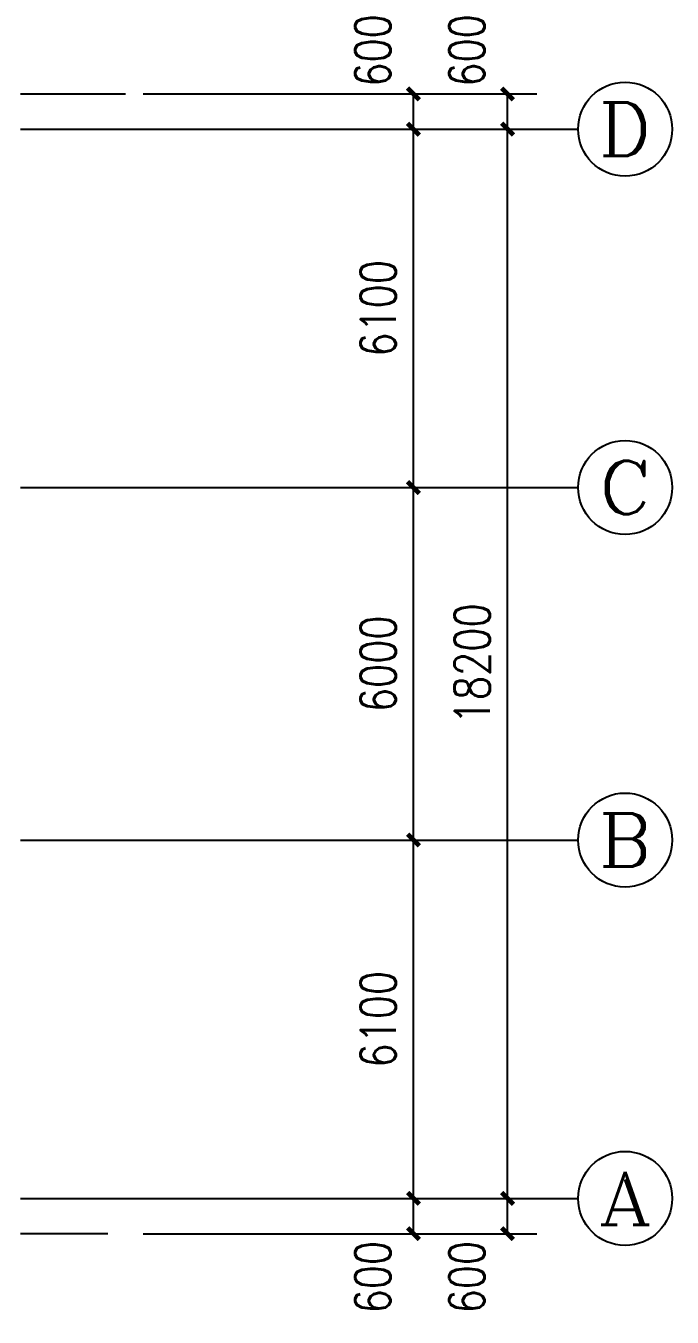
# Model space of a CAD drawing. Extents: x 122060 to 300410, y -425997 to -174060.
# Drawn here: x 256350 to 267344, y -399847 to -377867 of the extents above; entities that cross this region are included whole.
import ezdxf
from ezdxf.enums import TextEntityAlignment as Align

# ---------------------------------------------------------------- set-up
doc = ezdxf.new("R2010")
doc.units = 0
doc.header["$LTSCALE"] = 1000
doc.header["$MEASUREMENT"] = 0
doc.linetypes.add('DOTE', pattern=[2.42, 2, -0.2, 0.02, -0.2])
doc.layers.get('0').update_dxf_attribs({"linetype": 'CONTINUOUS'})
doc.layers.get('Defpoints').update_dxf_attribs({"linetype": 'CONTINUOUS'})
for name, color, linetype in [('AXIS', 3, 'CONTINUOUS'), ('AXIS_TEXT', 7, 'CONTINUOUS'), ('DOTE', 1, 'CONTINUOUS')]:
    doc.layers.add(name, color=color, linetype=linetype)
doc.styles.add('_TCH_AXIS', font='COMPLEX', dxfattribs={"bigfont": 'GBCBIG'})
doc.styles.add('COMPLEX', font='COMPLEX')
doc.styles.add('dim_font', font='SIMPLEX.shx', dxfattribs={"width": 0.8})
doc.dimstyles.new('DIMN200', dxfattribs={"dimscale": 2, "dimtxt": 300, "dimasz": 100, "dimexe": 250, "dimexo": 300, "dimgap": 150, "dimtad": 1, "dimdec": 0, "dimzin": 0, "dimdsep": 46, "dimtxsty": 'dim_font', "dimblk": 'ARCHTICK', "dimcen": 0.09, "dimclrt": 7, "dimazin": 2, "dimtfac": 1, "dimtdec": 0, "dimtix": 1, "dimtmove": 2, "dimatfit": 3, "dimfxl": 0, "dimtolj": 1, "dimtzin": 0, "dimarcsym": 0})

# ---------------------------------------------------------------- blocks, each defined once
blk = doc.blocks.new('_ArchTick')
at = {"color": 0, "linetype": 'ByBlock', "const_width": 0.4}
blk.add_lwpolyline([(-0.5, -0.5), (0.5, 0.5)], dxfattribs=at)
blk = doc.blocks.new('*D38')
at = {"layer": 'AXIS', "color": 0, "lineweight": -2}
for p, q in [((258344, -397826), (263444, -397826)), ((262944, -398426), (262944, -397826)), ((258344, -398426), (263444, -398426))]:
    blk.add_line(p, q, dxfattribs=at)
at = {"layer": 'Defpoints', "color": 0}
for p in [(257744, -397826), (262944, -397826), (257744, -398426)]:
    blk.add_point(p, dxfattribs=at)
at = {"layer": 'AXIS', "color": 0, "lineweight": -2, "xscale": 200, "yscale": 200, "zscale": 200}
for p, rotation in [((262944, -397826), 90), ((262944, -398426), 270)]:
    blk.add_blockref('_ArchTick', p, dxfattribs=dict(at, rotation=rotation))
at = {"layer": 'AXIS', "color": 7, "insert": (262254, -399166), "char_height": 600, "attachment_point": 5, "rotation": 90, "style": 'dim_font'}
blk.add_mtext('\\A1;600', dxfattribs=at)
blk = doc.blocks.new('*D39')
at = {"layer": 'AXIS', "color": 0, "lineweight": -2}
for p, q in [((258344, -391726), (263444, -391726)), ((262944, -397826), (262944, -391726)), ((258344, -397826), (263444, -397826))]:
    blk.add_line(p, q, dxfattribs=at)
at = {"layer": 'Defpoints', "color": 0}
for p in [(257744, -391726), (262944, -391726), (257744, -397826)]:
    blk.add_point(p, dxfattribs=at)
at = {"layer": 'AXIS', "color": 0, "lineweight": -2, "xscale": 200, "yscale": 200, "zscale": 200}
for p, rotation in [((262944, -391726), 90), ((262944, -397826), 270)]:
    blk.add_blockref('_ArchTick', p, dxfattribs=dict(at, rotation=rotation))
at = {"layer": 'AXIS', "color": 7, "insert": (262344, -394776), "char_height": 600, "attachment_point": 5, "rotation": 90, "style": 'dim_font'}
blk.add_mtext('\\A1;6100', dxfattribs=at)
blk = doc.blocks.new('*D40')
at = {"layer": 'AXIS', "color": 0, "lineweight": -2}
for p, q in [((258344, -385726), (263444, -385726)), ((262944, -391726), (262944, -385726)), ((258344, -391726), (263444, -391726))]:
    blk.add_line(p, q, dxfattribs=at)
at = {"layer": 'Defpoints', "color": 0}
for p in [(257744, -385726), (262944, -385726), (257744, -391726)]:
    blk.add_point(p, dxfattribs=at)
at = {"layer": 'AXIS', "color": 0, "lineweight": -2, "xscale": 200, "yscale": 200, "zscale": 200}
for p, rotation in [((262944, -385726), 90), ((262944, -391726), 270)]:
    blk.add_blockref('_ArchTick', p, dxfattribs=dict(at, rotation=rotation))
at = {"layer": 'AXIS', "color": 7, "insert": (262344, -388726), "char_height": 600, "attachment_point": 5, "rotation": 90, "style": 'dim_font'}
blk.add_mtext('\\A1;6000', dxfattribs=at)
blk = doc.blocks.new('*D41')
at = {"layer": 'AXIS', "color": 0, "lineweight": -2}
for p, q in [((258344, -379626), (263444, -379626)), ((262944, -385726), (262944, -379626)), ((258344, -385726), (263444, -385726))]:
    blk.add_line(p, q, dxfattribs=at)
at = {"layer": 'Defpoints', "color": 0}
for p in [(257744, -379626), (262944, -379626), (257744, -385726)]:
    blk.add_point(p, dxfattribs=at)
at = {"layer": 'AXIS', "color": 0, "lineweight": -2, "xscale": 200, "yscale": 200, "zscale": 200}
for p, rotation in [((262944, -379626), 90), ((262944, -385726), 270)]:
    blk.add_blockref('_ArchTick', p, dxfattribs=dict(at, rotation=rotation))
at = {"layer": 'AXIS', "color": 7, "insert": (262344, -382676), "char_height": 600, "attachment_point": 5, "rotation": 90, "style": 'dim_font'}
blk.add_mtext('\\A1;6100', dxfattribs=at)
blk = doc.blocks.new('*D42')
at = {"layer": 'AXIS', "color": 0, "lineweight": -2}
for p, q in [((258344, -379026), (263444, -379026)), ((262944, -379626), (262944, -379026)), ((258344, -379626), (263444, -379626))]:
    blk.add_line(p, q, dxfattribs=at)
at = {"layer": 'Defpoints', "color": 0}
for p in [(257744, -379026), (262944, -379026), (257744, -379626)]:
    blk.add_point(p, dxfattribs=at)
at = {"layer": 'AXIS', "color": 0, "lineweight": -2, "xscale": 200, "yscale": 200, "zscale": 200}
for p, rotation in [((262944, -379026), 90), ((262944, -379626), 270)]:
    blk.add_blockref('_ArchTick', p, dxfattribs=dict(at, rotation=rotation))
at = {"layer": 'AXIS', "color": 7, "insert": (262254, -378286), "char_height": 600, "attachment_point": 5, "rotation": 90, "style": 'dim_font'}
blk.add_mtext('\\A1;600', dxfattribs=at)
blk = doc.blocks.new('*D43')
at = {"layer": 'AXIS', "color": 0, "lineweight": -2}
for p, q in [((258344, -397826), (265044, -397826)), ((264544, -398426), (264544, -397826)), ((258344, -398426), (265044, -398426))]:
    blk.add_line(p, q, dxfattribs=at)
at = {"layer": 'Defpoints', "color": 0}
for p in [(257744, -397826), (264544, -397826), (257744, -398426)]:
    blk.add_point(p, dxfattribs=at)
at = {"layer": 'AXIS', "color": 0, "lineweight": -2, "xscale": 200, "yscale": 200, "zscale": 200}
for p, rotation in [((264544, -397826), 90), ((264544, -398426), 270)]:
    blk.add_blockref('_ArchTick', p, dxfattribs=dict(at, rotation=rotation))
at = {"layer": 'AXIS', "color": 7, "insert": (263854, -399166), "char_height": 600, "attachment_point": 5, "rotation": 90, "style": 'dim_font'}
blk.add_mtext('\\A1;600', dxfattribs=at)
blk = doc.blocks.new('*D44')
at = {"layer": 'AXIS', "color": 0, "lineweight": -2}
for p, q in [((258344, -379626), (265044, -379626)), ((264544, -397826), (264544, -379626)), ((258344, -397826), (265044, -397826))]:
    blk.add_line(p, q, dxfattribs=at)
at = {"layer": 'Defpoints', "color": 0}
for p in [(257744, -379626), (264544, -379626), (257744, -397826)]:
    blk.add_point(p, dxfattribs=at)
at = {"layer": 'AXIS', "color": 0, "lineweight": -2, "xscale": 200, "yscale": 200, "zscale": 200}
for p, rotation in [((264544, -379626), 90), ((264544, -397826), 270)]:
    blk.add_blockref('_ArchTick', p, dxfattribs=dict(at, rotation=rotation))
at = {"layer": 'AXIS', "color": 7, "insert": (263944, -388726), "char_height": 600, "attachment_point": 5, "rotation": 90, "style": 'dim_font'}
blk.add_mtext('\\A1;18200', dxfattribs=at)
blk = doc.blocks.new('*D45')
at = {"layer": 'AXIS', "color": 0, "lineweight": -2}
for p, q in [((258344, -379026), (265044, -379026)), ((264544, -379626), (264544, -379026)), ((258344, -379626), (265044, -379626))]:
    blk.add_line(p, q, dxfattribs=at)
at = {"layer": 'Defpoints', "color": 0}
for p in [(257744, -379026), (264544, -379026), (257744, -379626)]:
    blk.add_point(p, dxfattribs=at)
at = {"layer": 'AXIS', "color": 0, "lineweight": -2, "xscale": 200, "yscale": 200, "zscale": 200}
for p, rotation in [((264544, -379026), 90), ((264544, -379626), 270)]:
    blk.add_blockref('_ArchTick', p, dxfattribs=dict(at, rotation=rotation))
at = {"layer": 'AXIS', "color": 7, "insert": (263854, -378286), "char_height": 600, "attachment_point": 5, "rotation": 90, "style": 'dim_font'}
blk.add_mtext('\\A1;600', dxfattribs=at)
blk = doc.blocks.new('_AXISO')
blk.add_circle((0, 0), 0.5)
at = {"layer": 'AXIS_TEXT', "style": 'COMPLEX', "width": 1.041667}
blk.add_attdef('A', text='', height=0.56, dxfattribs=at).set_placement((-0.25, -0.28), (0.25, -0.28), align=Align.FIT)

msp = doc.modelspace()

# ---------------------------------------------------------------- linework, layer by layer
at = {"layer": 'AXIS'}
for p, q in [((257744.4, -379625.6), (265744.4, -379625.6)), ((257744.4, -385725.6), (265744.4, -385725.6)), ((257744.4, -391725.6), (265744.4, -391725.6)), ((257744.4, -397825.6), (265744.4, -397825.6))]:
    msp.add_line(p, q, dxfattribs=at)
at = {"layer": 'DOTE', "linetype": 'DOTE'}
for p, q in [((157037.6, -379025.6), (258044.4, -379025.6)), ((157037.6, -379625.6), (258044.4, -379625.6)), ((157037.6, -385725.6), (258044.4, -385725.6)), ((157037.6, -391725.6), (257744.4, -391725.6)), ((157037.6, -397825.6), (257744.4, -397825.6)), ((157037.6, -398425.6), (257744.4, -398425.6))]:
    msp.add_line(p, q, dxfattribs=at)

# ---------------------------------------------------------------- block references
at = {"layer": 'AXIS'}
ref = msp.add_blockref('_AXISO', (266544.4, -379625.6), dxfattribs=dict(at, xscale=1600, yscale=1600, zscale=1600))
ref.add_attrib('A', 'D', dxfattribs={"layer": 'AXIS_TEXT', "height": 905.1, "style": '_TCH_AXIS', "width": 1.235294}).set_placement((266091.9, -380078.1), (266997, -380078.1), align=Align.FIT)
ref = msp.add_blockref('_AXISO', (266544.4, -385725.6), dxfattribs=dict(at, xscale=1600, yscale=1600, zscale=1600))
ref.add_attrib('A', 'C', dxfattribs={"layer": 'AXIS_TEXT', "height": 905.1, "style": '_TCH_AXIS', "width": 1.4}).set_placement((266091.9, -386178.1), (266997, -386178.1), align=Align.FIT)
ref = msp.add_blockref('_AXISO', (266544.4, -391725.6), dxfattribs=dict(at, xscale=1600, yscale=1600, zscale=1600))
ref.add_attrib('A', 'B', dxfattribs={"layer": 'AXIS_TEXT', "height": 905.1, "style": '_TCH_AXIS', "width": 1.235294}).set_placement((266091.9, -392178.1), (266997, -392178.1), align=Align.FIT)
ref = msp.add_blockref('_AXISO', (266544.4, -397825.6), dxfattribs=dict(at, xscale=1600, yscale=1600, zscale=1600))
ref.add_attrib('A', 'A', dxfattribs={"layer": 'AXIS_TEXT', "height": 905.1, "style": '_TCH_AXIS', "width": 1.166667}).set_placement((266091.9, -398278.1), (266997, -398278.1), align=Align.FIT)

# ---------------------------------------------------------------- dimensions: what is measured, and where the dimension line sits
for base, p1, p2, picture, middle in [((262944.4, -379025.6), (257744.4, -379625.6), (257744.4, -379025.6), '*D42', (262254.4, -378285.6)), ((264544.4, -379025.6), (257744.4, -379625.6), (257744.4, -379025.6), '*D45', (263854.4, -378285.6)), ((262944.4, -397825.6), (257744.4, -398425.6), (257744.4, -397825.6), '*D38', (262254.4, -399165.6)), ((264544.4, -397825.6), (257744.4, -398425.6), (257744.4, -397825.6), '*D43', (263854.4, -399165.6))]:
    dim = msp.add_linear_dim(base=base, p1=p1, p2=p2, angle=90, dimstyle='DIMN200', dxfattribs=at)
    dim.commit()
    dim.dimension.update_dxf_attribs({"geometry": picture, "text_midpoint": middle, "dimtype": 129})
for p1, p2, distance, picture, middle in [((257744.4, -385725.6), (257744.4, -379625.6), -5200, '*D41', (262344.4, -382675.6)), ((257744.4, -397825.6), (257744.4, -379625.6), -6800, '*D44', (263944.4, -388725.6)), ((257744.4, -391725.6), (257744.4, -385725.6), -5200, '*D40', (262344.4, -388725.6)), ((257744.4, -397825.6), (257744.4, -391725.6), -5200, '*D39', (262344.4, -394775.6))]:
    dim = msp.add_aligned_dim(p1=p1, p2=p2, distance=distance, dimstyle='DIMN200', dxfattribs=at)
    dim.commit()
    dim.dimension.update_dxf_attribs({"geometry": picture, "text_midpoint": middle})

doc.saveas('drawing.dxf')
